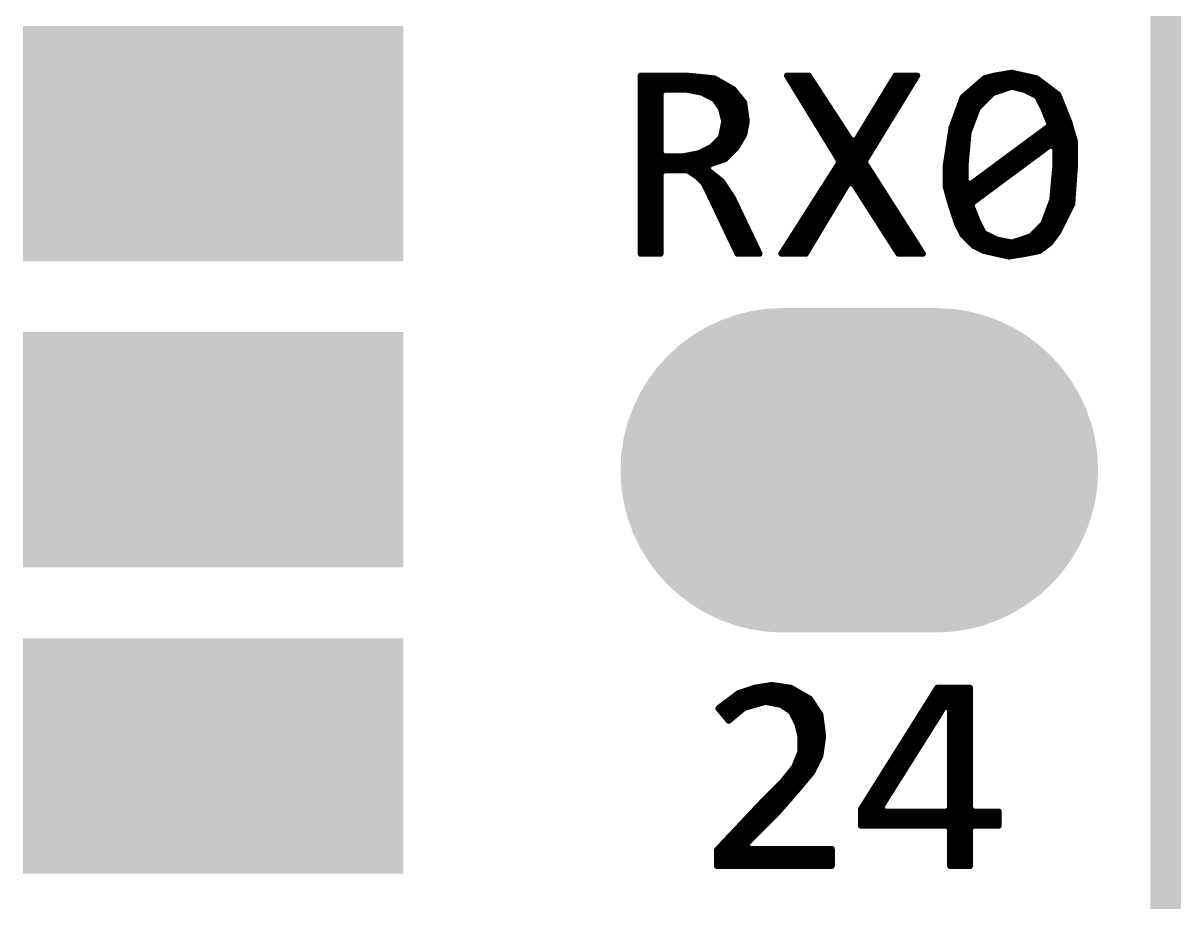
# Model space of a CAD drawing. Extents: x 18.8 to 58.3, y 22.4 to 94.7.
# Drawn here: x 46.062 to 50.863, y 68.014 to 71.66 of the extents above; entities that cross this region are included whole.
import ezdxf

# ---------------------------------------------------------------- set-up
doc = ezdxf.new("R2010")
doc.units = 0
doc.header["$MEASUREMENT"] = 0
doc.layers.get('0').update_dxf_attribs({"linetype": 'CONTINUOUS'})
doc.layers.add('SILKTOP_PHO', color=251, linetype='CONTINUOUS')
doc.layers.add('SOLDERTOP_PHO', color=7, linetype='CONTINUOUS')

# ---------------------------------------------------------------- blocks, each defined once
blk = doc.blocks.new('ROUND_1')
at = {"const_width": 0.0127}
blk.add_lwpolyline([(-0.00635, 0, 1), (0.00635, 0, 1)], format="xyb", close=True, dxfattribs=at)
blk = doc.blocks.new('RECTANGLE_208')
blk.add_solid([(0.788162, 0.48806), (0.788162, -0.48806), (-0.788162, 0.48806), (-0.788162, -0.48806)])
blk = doc.blocks.new('OBLONG_245')
at = {"const_width": 1.3462}
blk.add_lwpolyline([(0.3175, 0), (-0.3175, 0)], dxfattribs=at)
at = {"const_width": 0.6731}
for points in [[(-0.65405, 0, 1), (0.01905, 0, 1)], [(-0.01905, 0, 1), (0.65405, 0, 1)]]:
    blk.add_lwpolyline(points, format="xyb", close=True, dxfattribs=at)

msp = doc.modelspace()

# ---------------------------------------------------------------- linework, layer by layer
at = {"layer": 'SILKTOP_PHO'}
for points, const_width in [([(50.8, 25.900126), (50.8, 78.49997)], 0.127), ([(48.812704, 71.442326), (48.62322, 71.442326)], 0.0254), ([(48.62322, 71.442326), (48.62322, 70.70344)], 0.0254), ([(48.641, 70.70344), (48.641, 71.442326)], 0.0254), ([(48.6664, 70.70344), (48.6664, 71.442326)], 0.0254), ([(48.6918, 70.70344), (48.6918, 71.442326)], 0.0254), ([(48.7172, 71.383906), (48.7172, 71.442326)], 0.0254), ([(48.7426, 71.38416), (48.7426, 71.442326)], 0.0254), ([(48.768, 71.38416), (48.768, 71.442326)], 0.0254), ([(48.7934, 71.38416), (48.7934, 71.442326)], 0.0254), ([(48.928782, 71.430642), (48.812704, 71.442326)], 0.0254), ([(48.8188, 71.383144), (48.8188, 71.441564)], 0.0254), ([(48.8442, 71.378064), (48.8442, 71.439024)], 0.0254), ([(48.8696, 71.372984), (48.8696, 71.436484)], 0.0254), ([(49.319942, 71.442326), (49.230026, 71.442326)], 0.0254), ([(49.230026, 71.442326), (49.445164, 71.091298)], 0.0254), ([(49.2506, 71.408798), (49.2506, 71.442326)], 0.0254), ([(49.276, 71.367396), (49.276, 71.442326)], 0.0254), ([(49.3014, 71.325994), (49.3014, 71.442326)], 0.0254), ([(49.495456, 71.17334), (49.319942, 71.442326)], 0.0254), ([(49.680368, 71.442326), (49.516792, 71.173594)], 0.0254), ([(49.554892, 71.091298), (49.769776, 71.442326)], 0.0254), ([(49.769776, 71.442326), (49.680368, 71.442326)], 0.0254), ([(49.6824, 71.299578), (49.6824, 71.442326)], 0.0254), ([(49.7078, 71.34098), (49.7078, 71.442326)], 0.0254), ([(49.7332, 71.382382), (49.7332, 71.442326)], 0.0254), ([(49.7586, 71.423784), (49.7586, 71.442326)], 0.0254), ([(50.093626, 71.44258), (50.04943, 71.431404)], 0.0254), ([(50.0888, 71.371968), (50.0888, 71.44131)], 0.0254), ([(50.16246, 71.45401), (50.093626, 71.44258)], 0.0254), ([(50.1142, 71.380604), (50.1142, 71.445882)], 0.0254), ([(50.1396, 71.388986), (50.1396, 71.4502)], 0.0254), ([(50.264822, 71.43115), (50.16246, 71.45401)], 0.0254), ([(50.165, 71.395844), (50.165, 71.453248)], 0.0254), ([(50.1904, 71.389494), (50.1904, 71.44766)], 0.0254), ([(50.2158, 71.38289), (50.2158, 71.442072)], 0.0254), ([(50.2412, 71.37019), (50.2412, 71.436484)], 0.0254), ([(48.895, 71.36257), (48.895, 71.433944)], 0.0254), ([(48.9204, 71.34987), (48.9204, 71.431404)], 0.0254), ([(49.00803, 71.38543), (48.928782, 71.430642)], 0.0254), ([(48.9458, 71.321168), (48.9458, 71.42099)], 0.0254), ([(48.9712, 71.095108), (48.9712, 71.406512)], 0.0254), ([(48.9966, 71.11873), (48.9966, 71.392034)], 0.0254), ([(49.3268, 71.284592), (49.3268, 71.431658)], 0.0254), ([(49.3522, 71.24319), (49.3522, 71.392796)], 0.0254), ([(49.657, 71.258176), (49.657, 71.403972)], 0.0254), ([(50.04943, 71.431404), (49.958498, 71.351902)], 0.0254), ([(50.0126, 71.285862), (50.0126, 71.399146)], 0.0254), ([(50.038, 71.324216), (50.038, 71.421498)], 0.0254), ([(50.0634, 71.349616), (50.0634, 71.43496)], 0.0254), ([(50.087022, 71.37146), (50.15865, 71.395336)], 0.0254), ([(50.15865, 71.395336), (50.165762, 71.39559)], 0.0254), ([(50.165762, 71.39559), (50.213514, 71.383652)], 0.0254), ([(50.355246, 71.363332), (50.264822, 71.43115)], 0.0254), ([(50.2666, 71.356982), (50.2666, 71.42988)], 0.0254), ([(50.292, 71.308214), (50.292, 71.41083)], 0.0254), ([(50.3174, 71.245476), (50.3174, 71.39178)], 0.0254), ([(48.705262, 71.37146), (48.717962, 71.38416)], 0.0254), ([(48.705262, 71.120508), (48.705262, 71.37146)], 0.0254), ([(48.717962, 71.38416), (48.813466, 71.38416)], 0.0254), ([(48.813466, 71.38416), (48.816006, 71.383906)], 0.0254), ([(48.816006, 71.383906), (48.875696, 71.371968)], 0.0254), ([(48.875696, 71.371968), (48.878744, 71.370698)], 0.0254), ([(48.878744, 71.370698), (48.926496, 71.346822)], 0.0254), ([(48.926496, 71.346822), (48.931576, 71.342504)], 0.0254), ([(48.931576, 71.342504), (48.955452, 71.30669)], 0.0254), ([(49.052226, 71.330312), (49.00803, 71.38543)], 0.0254), ([(49.022, 71.14667), (49.022, 71.367904)], 0.0254), ([(49.3776, 71.201534), (49.3776, 71.353934)], 0.0254), ([(49.6316, 71.216774), (49.6316, 71.362316)], 0.0254), ([(49.958498, 71.351902), (49.91227, 71.224902)], 0.0254), ([(49.9618, 70.77837), (49.9618, 71.354696)], 0.0254), ([(49.9872, 71.218044), (49.9872, 71.377048)], 0.0254), ([(50.022252, 71.308722), (50.081942, 71.368412)], 0.0254), ([(50.081942, 71.368412), (50.087022, 71.37146)], 0.0254), ([(50.213514, 71.383652), (50.216054, 71.382636)], 0.0254), ([(50.216054, 71.382636), (50.263806, 71.35876)], 0.0254), ([(50.263806, 71.35876), (50.269648, 71.353172)], 0.0254), ([(50.269648, 71.353172), (50.293524, 71.30542)], 0.0254), ([(50.3428, 70.776846), (50.3428, 71.37273)], 0.0254), ([(50.401474, 71.247762), (50.355246, 71.363332)], 0.0254), ([(48.955452, 71.30669), (48.956976, 71.30288)], 0.0254), ([(48.956976, 71.30288), (48.969168, 71.255128)], 0.0254), ([(49.0474, 71.188834), (49.0474, 71.336154)], 0.0254), ([(49.063148, 71.252334), (49.052226, 71.330312)], 0.0254), ([(49.403, 71.160132), (49.403, 71.314818)], 0.0254), ([(49.6062, 71.175118), (49.6062, 71.32066)], 0.0254), ([(49.983644, 71.208646), (50.019458, 71.30415)], 0.0254), ([(50.019458, 71.30415), (50.022252, 71.308722)], 0.0254), ([(50.293524, 71.30542), (50.293778, 71.304404)], 0.0254), ([(50.293778, 71.304404), (50.317654, 71.244714)], 0.0254), ([(50.3682, 70.819772), (50.3682, 71.33082)], 0.0254), ([(48.969168, 71.24954), (48.95723, 71.18985)], 0.0254), ([(48.969168, 71.255128), (48.969168, 71.24954)], 0.0254), ([(49.052226, 71.196962), (49.063148, 71.252334)], 0.0254), ([(49.4284, 71.11873), (49.4284, 71.275956)], 0.0254), ([(49.5808, 71.133716), (49.5808, 71.27875)], 0.0254), ([(49.9364, 70.82536), (49.9364, 71.290942)], 0.0254), ([(50.317654, 71.244714), (50.31867, 71.239888)], 0.0254), ([(50.3936, 70.870572), (50.3936, 71.26732)], 0.0254), ([(50.424588, 71.166482), (50.401474, 71.247762)], 0.0254), ([(49.01819, 71.14032), (49.052226, 71.196962)], 0.0254), ([(49.4538, 70.946772), (49.4538, 71.237094)], 0.0254), ([(49.4792, 70.98919), (49.4792, 71.197978)], 0.0254), ([(49.53, 70.956678), (49.53, 71.195438)], 0.0254), ([(49.5554, 71.092314), (49.5554, 71.237094)], 0.0254), ([(49.91227, 71.224902), (49.888902, 71.071994)], 0.0254), ([(49.911, 70.90156), (49.911, 71.216012)], 0.0254), ([(49.970944, 71.074026), (49.982882, 71.205344)], 0.0254), ([(49.982882, 71.205344), (49.983644, 71.208646)], 0.0254), ([(50.31359, 71.229728), (49.99101, 70.990968)], 0.0254), ([(50.292, 71.132192), (50.292, 71.21398)], 0.0254), ([(50.31867, 71.239888), (50.31359, 71.229728)], 0.0254), ([(50.3174, 71.150988), (50.3174, 71.234554)], 0.0254), ([(48.91786, 71.147432), (48.914558, 71.145146)], 0.0254), ([(48.953674, 71.183246), (48.91786, 71.147432)], 0.0254), ([(48.9204, 71.07809), (48.9204, 71.149972)], 0.0254), ([(48.9458, 71.086472), (48.9458, 71.175372)], 0.0254), ([(48.95723, 71.18985), (48.953674, 71.183246)], 0.0254), ([(49.516792, 71.173594), (49.495456, 71.17334)], 0.0254), ([(49.5046, 70.996302), (49.5046, 71.167752)], 0.0254), ([(49.9999, 70.915784), (50.322226, 71.154798)], 0.0254), ([(50.2158, 71.075804), (50.2158, 71.157338)], 0.0254), ([(50.2412, 71.0946), (50.2412, 71.176134)], 0.0254), ([(50.2666, 71.113396), (50.2666, 71.19493)], 0.0254), ([(50.322226, 71.154798), (50.342546, 71.144384)], 0.0254), ([(50.419, 70.994778), (50.419, 71.186294)], 0.0254), ([(50.424588, 71.073264), (50.424588, 71.166482)], 0.0254), ([(48.717962, 71.107808), (48.705262, 71.120508)], 0.0254), ([(48.7172, 71.049642), (48.7172, 71.107808)], 0.0254), ([(48.801528, 71.107808), (48.717962, 71.107808)], 0.0254), ([(48.7426, 71.049642), (48.7426, 71.107808)], 0.0254), ([(48.768, 71.049642), (48.768, 71.107808)], 0.0254), ([(48.7934, 71.049642), (48.7934, 71.107808)], 0.0254), ([(48.804068, 71.108062), (48.801528, 71.107808)], 0.0254), ([(48.863758, 71.12), (48.804068, 71.108062)], 0.0254), ([(48.8188, 71.048626), (48.8188, 71.11111)], 0.0254), ([(48.8442, 71.031862), (48.8442, 71.11619)], 0.0254), ([(48.866806, 71.12127), (48.863758, 71.12)], 0.0254), ([(48.914558, 71.145146), (48.866806, 71.12127)], 0.0254), ([(48.8696, 71.01078), (48.8696, 71.12254)], 0.0254), ([(48.895, 70.97395), (48.895, 71.13524)], 0.0254), ([(48.97374, 71.09587), (49.01819, 71.14032)], 0.0254), ([(50.1396, 71.019416), (50.1396, 71.10095)], 0.0254), ([(50.165, 71.038212), (50.165, 71.119746)], 0.0254), ([(50.1904, 71.057008), (50.1904, 71.138542)], 0.0254), ([(50.342546, 71.144384), (50.342546, 71.060818)], 0.0254), ([(48.901096, 71.050912), (48.904906, 71.07301)], 0.0254), ([(48.904906, 71.07301), (48.97374, 71.09587)], 0.0254), ([(49.445164, 71.077836), (49.206658, 70.70344)], 0.0254), ([(49.4284, 70.904608), (49.4284, 71.051928)], 0.0254), ([(49.445164, 71.091298), (49.445164, 71.077836)], 0.0254), ([(49.554892, 71.077836), (49.554892, 71.091298)], 0.0254), ([(49.793398, 70.70344), (49.554892, 71.077836)], 0.0254), ([(49.5554, 70.9168), (49.5554, 71.077328)], 0.0254), ([(49.888902, 71.071994), (49.888902, 70.97903)], 0.0254), ([(49.970944, 71.072756), (49.970944, 71.074026)], 0.0254), ([(49.970944, 71.001128), (49.970944, 71.072756)], 0.0254), ([(50.0888, 70.981824), (50.0888, 71.063358)], 0.0254), ([(50.1142, 71.00062), (50.1142, 71.082154)], 0.0254), ([(50.342546, 71.059802), (50.330608, 70.928484)], 0.0254), ([(50.342546, 71.060818), (50.342546, 71.059802)], 0.0254), ([(50.412904, 70.90918), (50.424588, 71.073264)], 0.0254), ([(48.705262, 71.036942), (48.717962, 71.049642)], 0.0254), ([(48.705262, 70.70344), (48.705262, 71.036942)], 0.0254), ([(48.717962, 71.049642), (48.813466, 71.049642)], 0.0254), ([(48.813466, 71.049642), (48.820578, 71.04761)], 0.0254), ([(48.820578, 71.04761), (48.856392, 71.023734)], 0.0254), ([(48.856392, 71.023734), (48.85817, 71.02221)], 0.0254), ([(48.85817, 71.02221), (48.882046, 70.998334)], 0.0254), ([(48.959262, 71.00443), (48.901096, 71.050912)], 0.0254), ([(48.9204, 70.92188), (48.9204, 71.035418)], 0.0254), ([(48.9458, 70.86854), (48.9458, 71.015098)], 0.0254), ([(49.005236, 70.935088), (48.959262, 71.00443)], 0.0254), ([(49.403, 70.86219), (49.403, 71.011796)], 0.0254), ([(49.5808, 70.877176), (49.5808, 71.03745)], 0.0254), ([(50.0126, 70.925182), (50.0126, 71.00697)], 0.0254), ([(50.038, 70.943978), (50.038, 71.025766)], 0.0254), ([(50.0634, 70.963028), (50.0634, 71.044562)], 0.0254), ([(48.882046, 70.998334), (48.884586, 70.995032)], 0.0254), ([(48.884586, 70.995032), (48.908462, 70.94728)], 0.0254), ([(48.9712, 70.8152), (48.9712, 70.986396)], 0.0254), ([(49.30775, 70.70344), (49.483264, 70.995794)], 0.0254), ([(49.3776, 70.819772), (49.3776, 70.971918)], 0.0254), ([(49.483264, 70.995794), (49.5046, 70.996048)], 0.0254), ([(49.5046, 70.996048), (49.692052, 70.70344)], 0.0254), ([(49.6062, 70.837552), (49.6062, 70.997318)], 0.0254), ([(49.6316, 70.797928), (49.6316, 70.95744)], 0.0254), ([(49.888902, 70.97903), (49.912016, 70.897496)], 0.0254), ([(49.99101, 70.990968), (49.970944, 71.001128)], 0.0254), ([(49.9872, 70.75297), (49.9872, 70.988936)], 0.0254), ([(48.908462, 70.94728), (49.02454, 70.70344)], 0.0254), ([(48.9966, 70.76186), (48.9966, 70.948296)], 0.0254), ([(49.115726, 70.70344), (49.005236, 70.935088)], 0.0254), ([(49.3522, 70.777608), (49.3522, 70.93204)], 0.0254), ([(49.657, 70.75805), (49.657, 70.917562)], 0.0254), ([(49.995582, 70.901052), (49.9999, 70.915784)], 0.0254), ([(50.329846, 70.925182), (50.294032, 70.829678)], 0.0254), ([(50.330608, 70.928484), (50.329846, 70.925182)], 0.0254), ([(50.354738, 70.793102), (50.412904, 70.90918)], 0.0254), ([(49.022, 70.70852), (49.022, 70.90029)], 0.0254), ([(49.3268, 70.73519), (49.3268, 70.892162)], 0.0254), ([(49.6824, 70.718426), (49.6824, 70.877684)], 0.0254), ([(49.912016, 70.897496), (49.935638, 70.826884)], 0.0254), ([(50.019458, 70.841362), (49.995582, 70.901052)], 0.0254), ([(50.3174, 70.745096), (50.3174, 70.892162)], 0.0254), ([(49.0474, 70.70344), (49.0474, 70.84695)], 0.0254), ([(49.276, 70.70344), (49.276, 70.812406)], 0.0254), ([(49.3014, 70.70344), (49.3014, 70.852284)], 0.0254), ([(49.7078, 70.70344), (49.7078, 70.837806)], 0.0254), ([(49.935638, 70.826884), (49.958244, 70.781926)], 0.0254), ([(50.0126, 70.732142), (50.0126, 70.858634)], 0.0254), ([(50.019966, 70.840346), (50.019458, 70.841362)], 0.0254), ([(50.043842, 70.792594), (50.019966, 70.840346)], 0.0254), ([(50.290984, 70.825106), (50.243232, 70.777354)], 0.0254), ([(50.294032, 70.829678), (50.290984, 70.825106)], 0.0254), ([(50.292, 70.726046), (50.292, 70.826122)], 0.0254), ([(49.0728, 70.70344), (49.0728, 70.79361)], 0.0254), ([(49.2506, 70.70344), (49.2506, 70.772528)], 0.0254), ([(49.7332, 70.70344), (49.7332, 70.797928)], 0.0254), ([(49.958244, 70.781926), (50.002948, 70.736968)], 0.0254), ([(50.038, 70.719442), (50.038, 70.804278)], 0.0254), ([(50.04943, 70.786752), (50.043842, 70.792594)], 0.0254), ([(50.097182, 70.762876), (50.04943, 70.786752)], 0.0254), ([(50.0634, 70.711314), (50.0634, 70.779894)], 0.0254), ([(50.0888, 70.705472), (50.0888, 70.767194)], 0.0254), ([(50.238406, 70.774306), (50.166778, 70.75043)], 0.0254), ([(50.2158, 70.702424), (50.2158, 70.766686)], 0.0254), ([(50.243232, 70.777354), (50.238406, 70.774306)], 0.0254), ([(50.2412, 70.707504), (50.2412, 70.775576)], 0.0254), ([(50.2666, 70.712584), (50.2666, 70.800468)], 0.0254), ([(50.320702, 70.747636), (50.354738, 70.793102)], 0.0254), ([(49.0982, 70.70344), (49.0982, 70.74027)], 0.0254), ([(49.2252, 70.70344), (49.2252, 70.732396)], 0.0254), ([(49.7586, 70.70344), (49.7586, 70.75805)], 0.0254), ([(49.784, 70.70344), (49.784, 70.717918)], 0.0254), ([(50.002948, 70.736968), (50.047652, 70.71487)], 0.0254), ([(50.100484, 70.76186), (50.097182, 70.762876)], 0.0254), ([(50.160174, 70.749922), (50.100484, 70.76186)], 0.0254), ([(50.1142, 70.699884), (50.1142, 70.759066)], 0.0254), ([(50.1396, 70.694296), (50.1396, 70.753986)], 0.0254), ([(50.166778, 70.75043), (50.160174, 70.749922)], 0.0254), ([(50.165, 70.694042), (50.165, 70.749922)], 0.0254), ([(50.1904, 70.69836), (50.1904, 70.758304)], 0.0254), ([(50.27676, 70.714616), (50.320702, 70.747636)], 0.0254), ([(48.62322, 70.70344), (48.705262, 70.70344)], 0.0254), ([(49.02454, 70.70344), (49.115726, 70.70344)], 0.0254), ([(49.206658, 70.70344), (49.30775, 70.70344)], 0.0254), ([(49.692052, 70.70344), (49.793398, 70.70344)], 0.0254), ([(50.047652, 70.71487), (50.15103, 70.691756)], 0.0254), ([(50.15103, 70.691756), (50.220118, 70.703186)], 0.0254), ([(50.220118, 70.703186), (50.27676, 70.714616)], 0.0254), ([(49.097184, 68.90258), (49.02835, 68.87972)], 0.0254), ([(49.0728, 68.824856), (49.0728, 68.894452)], 0.0254), ([(49.165764, 68.91401), (49.097184, 68.90258)], 0.0254), ([(49.0982, 68.831968), (49.0982, 68.902834)], 0.0254), ([(49.1236, 68.839334), (49.1236, 68.906898)], 0.0254), ([(49.149, 68.84289), (49.149, 68.911216)], 0.0254), ([(49.245012, 68.90258), (49.165764, 68.91401)], 0.0254), ([(49.1744, 68.83781), (49.1744, 68.91274)], 0.0254), ([(49.1998, 68.83273), (49.1998, 68.909184)], 0.0254), ([(49.2252, 68.81876), (49.2252, 68.905628)], 0.0254), ([(49.324006, 68.857622), (49.245012, 68.90258)], 0.0254), ([(49.2506, 68.797424), (49.2506, 68.899532)], 0.0254), ([(49.853342, 68.902326), (49.536604, 68.397882)], 0.0254), ([(49.988724, 68.902326), (49.853342, 68.902326)], 0.0254), ([(49.8602, 68.78955), (49.8602, 68.902326)], 0.0254), ([(49.8856, 68.82892), (49.8856, 68.902326)], 0.0254), ([(49.911, 68.16344), (49.911, 68.902326)], 0.0254), ([(49.9364, 68.16344), (49.9364, 68.902326)], 0.0254), ([(49.9618, 68.16344), (49.9618, 68.902326)], 0.0254), ([(49.9872, 68.16344), (49.9872, 68.902326)], 0.0254), ([(49.988724, 68.401438), (49.988724, 68.902326)], 0.0254), ([(49.02835, 68.87972), (48.945292, 68.817236)], 0.0254), ([(48.9966, 68.772532), (48.9966, 68.855844)], 0.0254), ([(49.022, 68.793868), (49.022, 68.874894)], 0.0254), ([(49.0474, 68.81495), (49.0474, 68.88607)], 0.0254), ([(49.054766, 68.819776), (49.138332, 68.843652)], 0.0254), ([(49.138332, 68.843652), (49.144174, 68.843906)], 0.0254), ([(49.144174, 68.843906), (49.203864, 68.831968)], 0.0254), ([(49.276, 68.741036), (49.276, 68.885054)], 0.0254), ([(49.3014, 68.51269), (49.3014, 68.870576)], 0.0254), ([(49.368456, 68.791074), (49.324006, 68.857622)], 0.0254), ([(49.3268, 68.542916), (49.3268, 68.853304)], 0.0254), ([(49.8348, 68.749164), (49.8348, 68.872862)], 0.0254), ([(48.945292, 68.817236), (48.988218, 68.765674)], 0.0254), ([(48.9458, 68.816474), (48.9458, 68.817744)], 0.0254), ([(48.9712, 68.785994), (48.9712, 68.836794)], 0.0254), ([(48.988218, 68.765674), (49.050194, 68.817236)], 0.0254), ([(49.050194, 68.817236), (49.054766, 68.819776)], 0.0254), ([(49.203864, 68.831968), (49.208436, 68.829936)], 0.0254), ([(49.208436, 68.829936), (49.24425, 68.80606)], 0.0254), ([(49.24425, 68.80606), (49.248568, 68.801234)], 0.0254), ([(49.248568, 68.801234), (49.272444, 68.753482)], 0.0254), ([(49.3522, 68.588128), (49.3522, 68.815204)], 0.0254), ([(49.620678, 68.408296), (49.883314, 68.826126)], 0.0254), ([(49.8094, 68.708524), (49.8094, 68.832222)], 0.0254), ([(49.883314, 68.826126), (49.906682, 68.819522)], 0.0254), ([(49.906682, 68.819522), (49.906682, 68.401438)], 0.0254), ([(49.272444, 68.753482), (49.27346, 68.750942)], 0.0254), ([(49.27346, 68.750942), (49.285398, 68.70319)], 0.0254), ([(49.379632, 68.700142), (49.368456, 68.791074)], 0.0254), ([(49.7586, 68.627752), (49.7586, 68.75145)], 0.0254), ([(49.784, 68.668138), (49.784, 68.791836)], 0.0254), ([(49.285398, 68.70319), (49.285906, 68.699888)], 0.0254), ([(49.285906, 68.699888), (49.285906, 68.640198)], 0.0254), ([(49.368202, 68.620132), (49.379632, 68.700142)], 0.0254), ([(49.3776, 68.685156), (49.3776, 68.71716)], 0.0254), ([(49.7332, 68.587366), (49.7332, 68.711064)], 0.0254), ([(49.7078, 68.54698), (49.7078, 68.670424)], 0.0254), ([(49.28489, 68.635626), (49.261014, 68.575936)], 0.0254), ([(49.276, 68.48221), (49.276, 68.613274)], 0.0254), ([(49.285906, 68.640198), (49.28489, 68.635626)], 0.0254), ([(49.334166, 68.551806), (49.368202, 68.620132)], 0.0254), ([(49.6824, 68.506594), (49.6824, 68.630038)], 0.0254), ([(49.259236, 68.572634), (49.211484, 68.512944)], 0.0254), ([(49.2506, 68.453), (49.2506, 68.561966)], 0.0254), ([(49.261014, 68.575936), (49.259236, 68.572634)], 0.0254), ([(49.657, 68.466208), (49.657, 68.589652)], 0.0254), ([(49.210468, 68.511928), (49.127156, 68.428362)], 0.0254), ([(49.211484, 68.512944), (49.210468, 68.511928)], 0.0254), ([(49.2252, 68.424044), (49.2252, 68.530216)], 0.0254), ([(49.275492, 68.481448), (49.334166, 68.551806)], 0.0254), ([(49.6062, 68.330572), (49.6062, 68.508626)], 0.0254), ([(49.6316, 68.425822), (49.6316, 68.549266)], 0.0254), ([(49.1744, 68.368418), (49.1744, 68.47586)], 0.0254), ([(49.19218, 68.386198), (49.275492, 68.481448)], 0.0254), ([(49.1998, 68.395088), (49.1998, 68.50126)], 0.0254), ([(49.5808, 68.330572), (49.5808, 68.46824)], 0.0254), ([(49.127156, 68.428362), (48.93945, 68.229226)], 0.0254), ([(49.1236, 68.317618), (49.1236, 68.424806)], 0.0254), ([(49.149, 68.343018), (49.149, 68.45046)], 0.0254), ([(49.5554, 68.330572), (49.5554, 68.427854)], 0.0254), ([(49.061116, 68.255134), (49.19218, 68.386198)], 0.0254), ([(49.0728, 68.266818), (49.0728, 68.370958)], 0.0254), ([(49.0982, 68.292218), (49.0982, 68.397882)], 0.0254), ([(49.536604, 68.397882), (49.536604, 68.330572)], 0.0254), ([(49.631346, 68.388738), (49.620678, 68.408296)], 0.0254), ([(49.893982, 68.388738), (49.631346, 68.388738)], 0.0254), ([(49.6316, 68.330572), (49.6316, 68.388738)], 0.0254), ([(49.657, 68.330572), (49.657, 68.388738)], 0.0254), ([(49.6824, 68.330572), (49.6824, 68.388738)], 0.0254), ([(49.7078, 68.330572), (49.7078, 68.388738)], 0.0254), ([(49.7332, 68.330572), (49.7332, 68.388738)], 0.0254), ([(49.7586, 68.330572), (49.7586, 68.388738)], 0.0254), ([(49.784, 68.330572), (49.784, 68.388738)], 0.0254), ([(49.8094, 68.330572), (49.8094, 68.388738)], 0.0254), ([(49.8348, 68.330572), (49.8348, 68.388738)], 0.0254), ([(49.8602, 68.330572), (49.8602, 68.388738)], 0.0254), ([(49.8856, 68.330572), (49.8856, 68.388738)], 0.0254), ([(49.906682, 68.401438), (49.893982, 68.388738)], 0.0254), ([(50.001424, 68.388738), (49.988724, 68.401438)], 0.0254), ([(50.108104, 68.388738), (50.001424, 68.388738)], 0.0254), ([(50.0126, 68.330572), (50.0126, 68.388738)], 0.0254), ([(50.038, 68.330572), (50.038, 68.388738)], 0.0254), ([(50.0634, 68.330572), (50.0634, 68.388738)], 0.0254), ([(50.0888, 68.330572), (50.0888, 68.388738)], 0.0254), ([(50.108104, 68.330572), (50.108104, 68.388738)], 0.0254), ([(49.022, 68.16344), (49.022, 68.316856)], 0.0254), ([(49.0474, 68.16344), (49.0474, 68.34378)], 0.0254), ([(49.536604, 68.330572), (49.893982, 68.330572)], 0.0254), ([(49.893982, 68.330572), (49.906682, 68.317872)], 0.0254), ([(49.906682, 68.317872), (49.906682, 68.16344)], 0.0254), ([(49.988724, 68.317872), (50.001424, 68.330572)], 0.0254), ([(49.988724, 68.16344), (49.988724, 68.317872)], 0.0254), ([(50.001424, 68.330572), (50.108104, 68.330572)], 0.0254), ([(48.9966, 68.16344), (48.9966, 68.289932)], 0.0254), ([(48.93945, 68.229226), (48.93945, 68.16344)], 0.0254), ([(48.9458, 68.16344), (48.9458, 68.23583)], 0.0254), ([(48.9712, 68.16344), (48.9712, 68.263008)], 0.0254), ([(49.07026, 68.233544), (49.061116, 68.255134)], 0.0254), ([(49.4157, 68.233544), (49.07026, 68.233544)], 0.0254), ([(49.0728, 68.16344), (49.0728, 68.233544)], 0.0254), ([(49.0982, 68.16344), (49.0982, 68.233544)], 0.0254), ([(49.1236, 68.16344), (49.1236, 68.233544)], 0.0254), ([(49.149, 68.16344), (49.149, 68.233544)], 0.0254), ([(49.1744, 68.16344), (49.1744, 68.233544)], 0.0254), ([(49.1998, 68.16344), (49.1998, 68.233544)], 0.0254), ([(49.2252, 68.16344), (49.2252, 68.233544)], 0.0254), ([(49.2506, 68.16344), (49.2506, 68.233544)], 0.0254), ([(49.276, 68.16344), (49.276, 68.233544)], 0.0254), ([(49.3014, 68.16344), (49.3014, 68.233544)], 0.0254), ([(49.3268, 68.16344), (49.3268, 68.233544)], 0.0254), ([(49.3522, 68.16344), (49.3522, 68.233544)], 0.0254), ([(49.3776, 68.16344), (49.3776, 68.233544)], 0.0254), ([(49.403, 68.16344), (49.403, 68.233544)], 0.0254), ([(49.4157, 68.16344), (49.4157, 68.233544)], 0.0254), ([(48.93945, 68.16344), (49.4157, 68.16344)], 0.0254), ([(49.906682, 68.16344), (49.988724, 68.16344)], 0.0254)]:
    msp.add_lwpolyline(points, dxfattribs=dict(at, const_width=const_width))
at = {"layer": 'SOLDERTOP_PHO', "const_width": 0.127}
msp.add_lwpolyline([(50.8, 25.900126), (50.8, 78.49997)], dxfattribs=at)

# ---------------------------------------------------------------- block references
at = {"layer": 'SILKTOP_PHO'}
for p in [(48.62322, 71.442326), (48.641, 71.442326), (48.6664, 71.442326), (48.6918, 71.442326), (48.7172, 71.442326), (48.7426, 71.442326), (48.768, 71.442326), (48.7934, 71.442326), (48.812704, 71.442326), (48.8188, 71.441564), (48.8442, 71.439024), (48.8696, 71.436484), (49.230026, 71.442326), (49.2506, 71.442326), (49.276, 71.442326), (49.3014, 71.442326), (49.319942, 71.442326), (49.680368, 71.442326), (49.6824, 71.442326), (49.7078, 71.442326), (49.7332, 71.442326), (49.7586, 71.442326), (49.769776, 71.442326), (50.0888, 71.44131), (50.093626, 71.44258), (50.1142, 71.445882), (50.1396, 71.4502), (50.16246, 71.45401), (50.165, 71.453248), (50.1904, 71.44766), (50.2158, 71.442072), (50.2412, 71.436484), (48.895, 71.433944), (48.9204, 71.431404), (48.928782, 71.430642), (48.9458, 71.42099), (48.9712, 71.406512), (48.9966, 71.392034), (49.2506, 71.408798), (49.3268, 71.431658), (49.3522, 71.392796), (49.657, 71.403972), (49.7586, 71.423784), (50.0126, 71.399146), (50.038, 71.421498), (50.04943, 71.431404), (50.0634, 71.43496), (50.1396, 71.388986), (50.15865, 71.395336), (50.165, 71.395844), (50.165762, 71.39559), (50.1904, 71.389494), (50.264822, 71.43115), (50.2666, 71.42988), (50.292, 71.41083), (50.3174, 71.39178), (48.705262, 71.37146), (48.7172, 71.383906), (48.717962, 71.38416), (48.7426, 71.38416), (48.768, 71.38416), (48.7934, 71.38416), (48.813466, 71.38416), (48.816006, 71.383906), (48.8188, 71.383144), (48.8442, 71.378064), (48.8696, 71.372984), (48.875696, 71.371968), (48.878744, 71.370698), (48.895, 71.36257), (48.9204, 71.34987), (48.926496, 71.346822), (48.931576, 71.342504), (49.00803, 71.38543), (49.022, 71.367904), (49.276, 71.367396), (49.3776, 71.353934), (49.6316, 71.362316), (49.7078, 71.34098), (49.7332, 71.382382), (49.958498, 71.351902), (49.9618, 71.354696), (49.9872, 71.377048), (50.0634, 71.349616), (50.081942, 71.368412), (50.087022, 71.37146), (50.0888, 71.371968), (50.1142, 71.380604), (50.213514, 71.383652), (50.2158, 71.38289), (50.216054, 71.382636), (50.2412, 71.37019), (50.263806, 71.35876), (50.2666, 71.356982), (50.269648, 71.353172), (50.3428, 71.37273), (50.355246, 71.363332), (48.9458, 71.321168), (48.955452, 71.30669), (48.956976, 71.30288), (48.956976, 71.30288), (49.0474, 71.336154), (49.052226, 71.330312), (49.3014, 71.325994), (49.403, 71.314818), (49.6062, 71.32066), (49.6824, 71.299578), (50.019458, 71.30415), (50.022252, 71.308722), (50.038, 71.324216), (50.292, 71.308214), (50.293524, 71.30542), (50.293778, 71.304404), (50.3682, 71.33082), (48.969168, 71.255128), (48.969168, 71.24954), (48.969168, 71.24954), (49.063148, 71.252334), (49.3268, 71.284592), (49.4284, 71.275956), (49.5808, 71.27875), (49.657, 71.258176), (49.9364, 71.290942), (50.0126, 71.285862), (50.3174, 71.245476), (50.317654, 71.244714), (50.3936, 71.26732), (50.401474, 71.247762), (49.052226, 71.196962), (49.3522, 71.24319), (49.3776, 71.201534), (49.4538, 71.237094), (49.4792, 71.197978), (49.53, 71.195438), (49.5554, 71.237094), (49.6316, 71.216774), (49.911, 71.216012), (49.91227, 71.224902), (49.982882, 71.205344), (49.983644, 71.208646), (49.9872, 71.218044), (50.292, 71.21398), (50.31359, 71.229728), (50.3174, 71.234554), (50.31867, 71.239888), (50.31867, 71.239888), (48.91786, 71.147432), (48.9204, 71.149972), (48.9458, 71.175372), (48.953674, 71.183246), (48.95723, 71.18985), (49.0474, 71.188834), (49.403, 71.160132), (49.495456, 71.17334), (49.5046, 71.167752), (49.516792, 71.173594), (49.6062, 71.175118), (50.2158, 71.157338), (50.2412, 71.176134), (50.2666, 71.19493), (50.3174, 71.150988), (50.322226, 71.154798), (50.419, 71.186294), (50.424588, 71.166482), (50.424588, 71.166482), (48.705262, 71.120508), (48.7172, 71.107808), (48.717962, 71.107808), (48.7426, 71.107808), (48.768, 71.107808), (48.7934, 71.107808), (48.801528, 71.107808), (48.804068, 71.108062), (48.8188, 71.11111), (48.8442, 71.11619), (48.863758, 71.12), (48.866806, 71.12127), (48.8696, 71.12254), (48.895, 71.13524), (48.914558, 71.145146), (48.9966, 71.11873), (49.01819, 71.14032), (49.022, 71.14667), (49.4284, 71.11873), (49.5808, 71.133716), (50.1396, 71.10095), (50.165, 71.119746), (50.1904, 71.138542), (50.2666, 71.113396), (50.292, 71.132192), (50.342546, 71.144384), (50.342546, 71.144384), (48.904906, 71.07301), (48.9204, 71.07809), (48.9458, 71.086472), (48.9712, 71.095108), (48.97374, 71.09587), (49.4284, 71.051928), (49.445164, 71.091298), (49.445164, 71.077836), (49.554892, 71.091298), (49.554892, 71.077836), (49.5554, 71.092314), (49.5554, 71.077328), (49.888902, 71.071994), (49.970944, 71.074026), (49.970944, 71.072756), (50.0888, 71.063358), (50.1142, 71.082154), (50.1904, 71.057008), (50.2158, 71.075804), (50.2412, 71.0946), (50.342546, 71.060818), (50.342546, 71.059802), (50.424588, 71.073264), (48.705262, 71.036942), (48.7172, 71.049642), (48.717962, 71.049642), (48.7426, 71.049642), (48.768, 71.049642), (48.7934, 71.049642), (48.813466, 71.049642), (48.8188, 71.048626), (48.820578, 71.04761), (48.8442, 71.031862), (48.856392, 71.023734), (48.85817, 71.02221), (48.8696, 71.01078), (48.901096, 71.050912), (48.9204, 71.035418), (48.9458, 71.015098), (48.959262, 71.00443), (49.403, 71.011796), (49.5808, 71.03745), (50.0126, 71.00697), (50.038, 71.025766), (50.0634, 71.044562), (50.1396, 71.019416), (50.165, 71.038212), (48.882046, 70.998334), (48.884586, 70.995032), (48.895, 70.97395), (48.9712, 70.986396), (49.3776, 70.971918), (49.4792, 70.98919), (49.483264, 70.995794), (49.5046, 70.996302), (49.5046, 70.996048), (49.5046, 70.996048), (49.53, 70.956678), (49.6062, 70.997318), (49.6316, 70.95744), (49.888902, 70.97903), (49.970944, 71.001128), (49.9872, 70.988936), (49.99101, 70.990968), (49.99101, 70.990968), (50.0634, 70.963028), (50.0888, 70.981824), (50.1142, 71.00062), (50.419, 70.994778), (48.908462, 70.94728), (48.9204, 70.92188), (48.9966, 70.948296), (49.005236, 70.935088), (49.3522, 70.93204), (49.4538, 70.946772), (49.5554, 70.9168), (49.657, 70.917562), (49.9999, 70.915784), (50.0126, 70.925182), (50.038, 70.943978), (50.329846, 70.925182), (50.330608, 70.928484), (50.412904, 70.90918), (48.9458, 70.86854), (49.022, 70.90029), (49.3268, 70.892162), (49.403, 70.86219), (49.4284, 70.904608), (49.5808, 70.877176), (49.6824, 70.877684), (49.911, 70.90156), (49.912016, 70.897496), (49.995582, 70.901052), (50.3174, 70.892162), (50.3936, 70.870572), (48.9712, 70.8152), (49.0474, 70.84695), (49.276, 70.812406), (49.3014, 70.852284), (49.3776, 70.819772), (49.6062, 70.837552), (49.7078, 70.837806), (49.935638, 70.826884), (49.9364, 70.82536), (50.0126, 70.858634), (50.019458, 70.841362), (50.019966, 70.840346), (50.290984, 70.825106), (50.292, 70.826122), (50.294032, 70.829678), (50.3682, 70.819772), (49.0728, 70.79361), (49.2506, 70.772528), (49.3522, 70.777608), (49.6316, 70.797928), (49.7332, 70.797928), (49.958244, 70.781926), (49.9618, 70.77837), (50.038, 70.804278), (50.043842, 70.792594), (50.04943, 70.786752), (50.0634, 70.779894), (50.0888, 70.767194), (50.2158, 70.766686), (50.238406, 70.774306), (50.2412, 70.775576), (50.243232, 70.777354), (50.2666, 70.800468), (50.3428, 70.776846), (50.354738, 70.793102), (48.9966, 70.76186), (49.0982, 70.74027), (49.2252, 70.732396), (49.3268, 70.73519), (49.657, 70.75805), (49.6824, 70.718426), (49.7586, 70.75805), (49.784, 70.717918), (49.9872, 70.75297), (50.002948, 70.736968), (50.0126, 70.732142), (50.038, 70.719442), (50.097182, 70.762876), (50.100484, 70.76186), (50.1142, 70.759066), (50.1396, 70.753986), (50.160174, 70.749922), (50.165, 70.749922), (50.166778, 70.75043), (50.1904, 70.758304), (50.292, 70.726046), (50.3174, 70.745096), (50.320702, 70.747636), (48.62322, 70.70344), (48.641, 70.70344), (48.6664, 70.70344), (48.6918, 70.70344), (48.705262, 70.70344), (49.022, 70.70852), (49.02454, 70.70344), (49.0474, 70.70344), (49.0728, 70.70344), (49.0982, 70.70344), (49.115726, 70.70344), (49.115726, 70.70344), (49.206658, 70.70344), (49.2252, 70.70344), (49.2506, 70.70344), (49.276, 70.70344), (49.3014, 70.70344), (49.30775, 70.70344), (49.692052, 70.70344), (49.7078, 70.70344), (49.7332, 70.70344), (49.7586, 70.70344), (49.784, 70.70344), (49.793398, 70.70344), (49.793398, 70.70344), (50.047652, 70.71487), (50.0634, 70.711314), (50.0888, 70.705472), (50.1142, 70.699884), (50.1396, 70.694296), (50.15103, 70.691756), (50.165, 70.694042), (50.1904, 70.69836), (50.2158, 70.702424), (50.220118, 70.703186), (50.2412, 70.707504), (50.2666, 70.712584), (50.27676, 70.714616), (49.0728, 68.894452), (49.097184, 68.90258), (49.0982, 68.902834), (49.1236, 68.906898), (49.149, 68.911216), (49.165764, 68.91401), (49.1744, 68.91274), (49.1998, 68.909184), (49.2252, 68.905628), (49.245012, 68.90258), (49.2506, 68.899532), (49.853342, 68.902326), (49.8602, 68.902326), (49.8856, 68.902326), (49.911, 68.902326), (49.9364, 68.902326), (49.9618, 68.902326), (49.9872, 68.902326), (49.988724, 68.902326), (48.9966, 68.855844), (49.022, 68.874894), (49.02835, 68.87972), (49.0474, 68.88607), (49.138332, 68.843652), (49.144174, 68.843906), (49.149, 68.84289), (49.276, 68.885054), (49.3014, 68.870576), (49.324006, 68.857622), (49.3268, 68.853304), (49.8348, 68.872862), (48.945292, 68.817236), (48.9458, 68.817744), (48.9458, 68.816474), (48.9712, 68.836794), (49.0474, 68.81495), (49.050194, 68.817236), (49.054766, 68.819776), (49.0728, 68.824856), (49.0982, 68.831968), (49.1236, 68.839334), (49.1744, 68.83781), (49.1998, 68.83273), (49.203864, 68.831968), (49.208436, 68.829936), (49.2252, 68.81876), (49.24425, 68.80606), (49.248568, 68.801234), (49.2506, 68.797424), (49.3522, 68.815204), (49.8094, 68.832222), (49.883314, 68.826126), (49.8856, 68.82892), (49.906682, 68.819522), (49.906682, 68.819522), (48.9712, 68.785994), (48.988218, 68.765674), (48.9966, 68.772532), (49.022, 68.793868), (49.272444, 68.753482), (49.27346, 68.750942), (49.368456, 68.791074), (49.7586, 68.75145), (49.784, 68.791836), (49.8348, 68.749164), (49.8602, 68.78955), (49.276, 68.741036), (49.285398, 68.70319), (49.285906, 68.699888), (49.3776, 68.71716), (49.379632, 68.700142), (49.7332, 68.711064), (49.8094, 68.708524), (49.3776, 68.685156), (49.7078, 68.670424), (49.784, 68.668138), (49.276, 68.613274), (49.28489, 68.635626), (49.285906, 68.640198), (49.368202, 68.620132), (49.6824, 68.630038), (49.7586, 68.627752), (49.2506, 68.561966), (49.259236, 68.572634), (49.261014, 68.575936), (49.3522, 68.588128), (49.657, 68.589652), (49.7332, 68.587366), (49.210468, 68.511928), (49.211484, 68.512944), (49.2252, 68.530216), (49.3014, 68.51269), (49.3268, 68.542916), (49.334166, 68.551806), (49.6062, 68.508626), (49.6316, 68.549266), (49.6824, 68.506594), (49.7078, 68.54698), (49.1744, 68.47586), (49.1998, 68.50126), (49.275492, 68.481448), (49.276, 68.48221), (49.5808, 68.46824), (49.657, 68.466208), (49.1236, 68.424806), (49.127156, 68.428362), (49.149, 68.45046), (49.2252, 68.424044), (49.2506, 68.453), (49.5554, 68.427854), (49.6316, 68.425822), (49.0728, 68.370958), (49.0982, 68.397882), (49.1744, 68.368418), (49.19218, 68.386198), (49.1998, 68.395088), (49.536604, 68.397882), (49.620678, 68.408296), (49.631346, 68.388738), (49.6316, 68.388738), (49.657, 68.388738), (49.6824, 68.388738), (49.7078, 68.388738), (49.7332, 68.388738), (49.7586, 68.388738), (49.784, 68.388738), (49.8094, 68.388738), (49.8348, 68.388738), (49.8602, 68.388738), (49.8856, 68.388738), (49.893982, 68.388738), (49.906682, 68.401438), (49.988724, 68.401438), (50.001424, 68.388738), (50.0126, 68.388738), (50.038, 68.388738), (50.0634, 68.388738), (50.0888, 68.388738), (50.108104, 68.388738), (50.108104, 68.388738), (49.022, 68.316856), (49.0474, 68.34378), (49.1236, 68.317618), (49.149, 68.343018), (49.536604, 68.330572), (49.5554, 68.330572), (49.5808, 68.330572), (49.6062, 68.330572), (49.6316, 68.330572), (49.657, 68.330572), (49.6824, 68.330572), (49.7078, 68.330572), (49.7332, 68.330572), (49.7586, 68.330572), (49.784, 68.330572), (49.8094, 68.330572), (49.8348, 68.330572), (49.8602, 68.330572), (49.8856, 68.330572), (49.893982, 68.330572), (49.906682, 68.317872), (49.988724, 68.317872), (50.001424, 68.330572), (50.0126, 68.330572), (50.038, 68.330572), (50.0634, 68.330572), (50.0888, 68.330572), (50.108104, 68.330572), (48.9966, 68.289932), (49.0728, 68.266818), (49.0982, 68.292218), (48.93945, 68.229226), (48.9458, 68.23583), (48.9712, 68.263008), (49.061116, 68.255134), (49.07026, 68.233544), (49.0728, 68.233544), (49.0982, 68.233544), (49.1236, 68.233544), (49.149, 68.233544), (49.1744, 68.233544), (49.1998, 68.233544), (49.2252, 68.233544), (49.2506, 68.233544), (49.276, 68.233544), (49.3014, 68.233544), (49.3268, 68.233544), (49.3522, 68.233544), (49.3776, 68.233544), (49.403, 68.233544), (49.4157, 68.233544), (49.4157, 68.233544), (48.93945, 68.16344), (48.9458, 68.16344), (48.9712, 68.16344), (48.9966, 68.16344), (49.022, 68.16344), (49.0474, 68.16344), (49.0728, 68.16344), (49.0982, 68.16344), (49.1236, 68.16344), (49.149, 68.16344), (49.1744, 68.16344), (49.1998, 68.16344), (49.2252, 68.16344), (49.2506, 68.16344), (49.276, 68.16344), (49.3014, 68.16344), (49.3268, 68.16344), (49.3522, 68.16344), (49.3776, 68.16344), (49.403, 68.16344), (49.4157, 68.16344), (49.906682, 68.16344), (49.911, 68.16344), (49.9364, 68.16344), (49.9618, 68.16344), (49.9872, 68.16344), (49.988724, 68.16344)]:
    msp.add_blockref('ROUND_1', p, dxfattribs=at)
at = {"layer": 'SOLDERTOP_PHO'}
for name, p in [('RECTANGLE_208', (46.850046, 71.159878)), ('OBLONG_245', (49.53, 69.805042)), ('RECTANGLE_208', (46.850046, 69.889878)), ('RECTANGLE_208', (46.850046, 68.619878))]:
    msp.add_blockref(name, p, dxfattribs=at)

doc.saveas('drawing.dxf')
